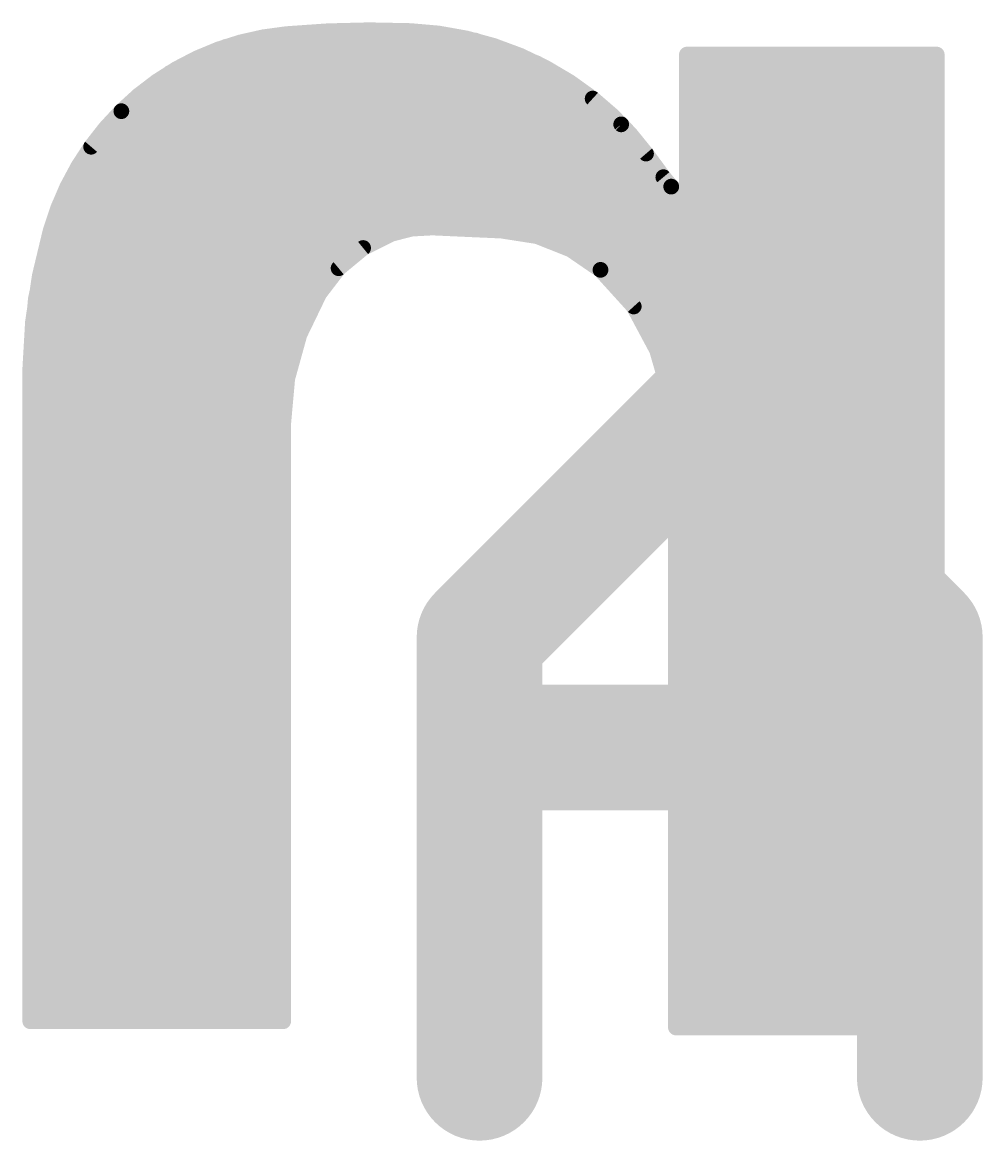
# Model space of a CAD drawing. Extents: x -0.1 to 38.2, y -26.7 to 20.4.
# Drawn here: x 17.015 to 18.568, y 1.27 to 3.077 of the extents above; entities that cross this region are included whole.
import ezdxf

# ---------------------------------------------------------------- set-up
doc = ezdxf.new("R2010")
doc.units = 0
doc.layers.add('21', color=41, linetype='CONTINUOUS')
doc.layers.add('22', color=40, linetype='CONTINUOUS')

msp = doc.modelspace()

# ---------------------------------------------------------------- linework, layer by layer
at = {"layer": '21', "const_width": 0.2032}
for points in [[(17.7546, 2.0834), (18.1105, 2.4393)], [(18.1105, 2.4393), (18.4664, 2.0834)], [(17.7546, 1.3716), (17.7546, 2.0834)], [(18.4664, 2.0834), (18.4664, 1.3716)], [(17.7546, 1.9055), (18.4664, 1.9055)]]:
    msp.add_lwpolyline(points, dxfattribs=at)
at = {"layer": '21', "const_width": 0.1016}
for points in [[(18.1464, 2.4752, 1), (18.0746, 2.4034)], [(18.1464, 2.4034, 1), (18.0746, 2.4752)], [(17.8054, 2.0834, 1), (17.7038, 2.0834)], [(17.7187, 2.1193, 1), (17.7905, 2.0475)], [(18.5172, 2.0834, 1), (18.4156, 2.0834)], [(18.4305, 2.0475, 1), (18.5023, 2.1193)], [(17.7546, 1.9563, 1), (17.7546, 1.8547)], [(18.4664, 1.8547, 1), (18.4664, 1.9563)], [(17.7038, 1.3716, 1), (17.8054, 1.3716)], [(18.4156, 1.3716, 1), (18.5172, 1.3716)]]:
    msp.add_lwpolyline(points, format="xyb", dxfattribs=at)
at = {"layer": '22'}
for points, const_width in [([(17.6428, 3.0632, 0.0335), (17.4422, 3.0582)], 0.0254), ([(17.6437, 3.0695, 1), (17.6419, 3.0569)], 0.0127), ([(17.9375, 2.954, 0.1577), (17.6428, 3.0632)], 0.0254), ([(17.6431, 3.0695, 1), (17.6425, 3.0569)], 0.0127), ([(17.6425, 3.0569, 1), (17.6431, 3.0695)], 0.0127), ([(17.643, 3.0569, 1), (17.6426, 3.0695)], 0.0127), ([(17.4422, 3.0582, 0.1741), (17.1755, 2.9337)], 0.0254), ([(17.3936, 3.0543, 1), (17.3936, 3.0417)], 0.0127), ([(17.442, 3.0645, 1), (17.4424, 3.0519)], 0.0127), ([(17.4416, 3.0645, 1), (17.4428, 3.0519)], 0.0127), ([(17.4435, 3.052, 1), (17.4409, 3.0644)], 0.0127), ([(17.4428, 3.0519, 1), (17.4416, 3.0645)], 0.0127), ([(17.7502, 3.0537, 1), (17.7458, 3.0418)], 0.0127), ([(17.746, 3.0417, 1), (17.746, 3.0543)], 0.0127), ([(17.747, 3.0414, 1), (17.7489, 3.054)], 0.0127), ([(17.3432, 3.0439, 1), (17.3458, 3.0315)], 0.0127), ([(17.3472, 3.0319, 1), (17.3418, 3.0434)], 0.0127), ([(18.0963, 3.0251, 1), (18.0835, 3.0251)], 0.0127), ([(18.0963, 3.0251, 1), (18.0835, 3.0251)], 0.0127), ([(18.0899, 3.0314, 1), (18.0899, 3.0188)], 0.0127), ([(18.0899, 3.0314, 1), (18.0899, 3.0188)], 0.0127), ([(18.5001, 3.0251, 1), (18.4873, 3.0251)], 0.0127), ([(18.5001, 3.0251, 1), (18.4873, 3.0251)], 0.0127), ([(18.4937, 3.0188, 1), (18.4937, 3.0314)], 0.0127), ([(18.4937, 3.0188, 1), (18.4937, 3.0314)], 0.0127), ([(17.3122, 3.029, 1), (17.3122, 3.0163)], 0.0127), ([(17.8157, 3.0163, 1), (17.8157, 3.029)], 0.0127), ([(17.851, 3.0161, 1), (17.8442, 3.0054)], 0.0127), ([(17.8454, 3.0048, 1), (17.8498, 3.0167)], 0.0127), ([(18.0899, 3.029, 1), (18.0899, 3.0163)], 0.0127), ([(18.4937, 3.0163, 1), (18.4937, 3.029)], 0.0127), ([(17.2513, 3.0012, 1), (17.2567, 2.9897)], 0.0127), ([(17.2579, 2.9904, 1), (17.2501, 3.0004)], 0.0127), ([(17.2578, 3.0036, 1), (17.2578, 2.9909)], 0.0127), ([(17.8691, 2.9909, 1), (17.8691, 3.0036)], 0.0127), ([(18.0899, 3.0036, 1), (18.0899, 2.9909)], 0.0127), ([(18.4937, 2.9909, 1), (18.4937, 3.0036)], 0.0127), ([(17.2239, 2.9781, 1), (17.2239, 2.9655)], 0.0127), ([(17.9093, 2.9655, 1), (17.9093, 2.9781)], 0.0127), ([(18.0899, 2.9781, 1), (18.0899, 2.9655)], 0.0127), ([(18.4937, 2.9655, 1), (18.4937, 2.9781)], 0.0127), ([(17.9418, 2.9587, 1), (17.9332, 2.9493)], 0.0127), ([(18.0238, 2.8651, 0.0664), (17.9375, 2.954)], 0.0254), ([(17.9414, 2.959, 1), (17.9336, 2.949)], 0.0127), ([(17.9336, 2.949, 1), (17.9414, 2.959)], 0.0127), ([(17.9341, 2.9486, 1), (17.9409, 2.9594)], 0.0127), ([(17.1755, 2.9337, 0.1281), (17.0612, 2.7407)], 0.0254), ([(17.1803, 2.9296, 1), (17.1707, 2.9378)], 0.0127), ([(17.18, 2.9292, 1), (17.171, 2.9382)], 0.0127), ([(17.1916, 2.9527, 1), (17.1916, 2.9401)], 0.0127), ([(17.9459, 2.9401, 1), (17.9459, 2.9527)], 0.0127), ([(18.0899, 2.9527, 1), (18.0899, 2.9401)], 0.0127), ([(18.4937, 2.9401, 1), (18.4937, 2.9527)], 0.0127), ([(17.1647, 2.9274, 1), (17.1647, 2.9147)], 0.0127), ([(17.1716, 2.9387, 1), (17.1794, 2.9287)], 0.0127), ([(17.171, 2.9382, 1), (17.18, 2.9292)], 0.0127), ([(17.9741, 2.9147, 1), (17.9741, 2.9274)], 0.0127), ([(18.0899, 2.9274, 1), (18.0899, 2.9147)], 0.0127), ([(18.4937, 2.9147, 1), (18.4937, 2.9274)], 0.0127), ([(17.9884, 2.9165, 1), (17.9788, 2.9083)], 0.0127), ([(17.9793, 2.9077, 1), (17.9879, 2.9171)], 0.0127), ([(17.1431, 2.9019, 1), (17.1431, 2.8893)], 0.0127), ([(17.9979, 2.8893, 1), (17.9979, 2.9019)], 0.0127), ([(18.0899, 2.9019, 1), (18.0899, 2.8893)], 0.0127), ([(18.4937, 2.8893, 1), (18.4937, 2.9019)], 0.0127), ([(17.1231, 2.8765, 1), (17.1231, 2.8639)], 0.0127), ([(17.1218, 2.8803, 1), (17.1314, 2.8721)], 0.0127), ([(17.1321, 2.8729, 1), (17.1211, 2.8794)], 0.0127), ([(18.0289, 2.8689, 1), (18.0187, 2.8613)], 0.0127), ([(18.0518, 2.827, 0.0022), (18.0238, 2.8651)], 0.0254), ([(18.0289, 2.8689, 1), (18.0187, 2.8613)], 0.0127), ([(18.0187, 2.8613, 1), (18.0289, 2.8689)], 0.0127), ([(18.019, 2.861, 1), (18.0286, 2.8692)], 0.0127), ([(18.0195, 2.8639, 1), (18.0195, 2.8765)], 0.0127), ([(18.0899, 2.8765, 1), (18.0899, 2.8639)], 0.0127), ([(18.4937, 2.8639, 1), (18.4937, 2.8765)], 0.0127), ([(17.108, 2.8512, 1), (17.108, 2.8385)], 0.0127), ([(18.0387, 2.8385, 1), (18.0387, 2.8512)], 0.0127), ([(18.0899, 2.8512, 1), (18.0899, 2.8385)], 0.0127), ([(18.4937, 2.8385, 1), (18.4937, 2.8512)], 0.0127), ([(18.0567, 2.8311, 1), (18.0469, 2.8229)], 0.0127), ([(18.0518, 2.827, 0.0333), (18.0645, 2.8118)], 0.0254), ([(18.0569, 2.8307, 1), (18.0467, 2.8233)], 0.0127), ([(17.0827, 2.8145, 1), (17.0936, 2.808)], 0.0127), ([(17.0941, 2.809, 1), (17.0822, 2.8135)], 0.0127), ([(17.093, 2.8258, 1), (17.093, 2.8131)], 0.0127), ([(18.0467, 2.8232, 1), (18.0569, 2.8308)], 0.0127), ([(18.0467, 2.8233, 1), (18.0569, 2.8307)], 0.0127), ([(18.0582, 2.8131, 1), (18.0582, 2.8258)], 0.0127), ([(18.0681, 2.817, 1), (18.0609, 2.8066)], 0.0127), ([(18.0645, 2.8118, 0.205), (18.0823, 2.8042)], 0.0254), ([(18.0691, 2.8162, 1), (18.0599, 2.8074)], 0.0127), ([(18.0596, 2.8077, 1), (18.0694, 2.8159)], 0.0127), ([(18.0599, 2.8074, 1), (18.0691, 2.8162)], 0.0127), ([(18.0899, 2.8258, 1), (18.0899, 2.8131)], 0.0127), ([(18.4937, 2.8131, 1), (18.4937, 2.8258)], 0.0127), ([(17.0816, 2.8003, 1), (17.0816, 2.7877)], 0.0127), ([(18.0739, 2.8124, 1), (18.0714, 2.8)], 0.0127), ([(18.069, 2.801, 1), (18.0762, 2.8114)], 0.0127), ([(18.0823, 2.8106, 1), (18.0823, 2.7979)], 0.0127), ([(18.0823, 2.8106, 1), (18.0823, 2.7979)], 0.0127), ([(18.081, 2.798, 1), (18.0836, 2.8104)], 0.0127), ([(18.0823, 2.7979, 1), (18.0823, 2.8105)], 0.0127), ([(18.0835, 2.8042, 1), (18.0963, 2.8042)], 0.0127), ([(18.0835, 2.8042, 1), (18.0963, 2.8042)], 0.0127), ([(18.0899, 2.7979, 1), (18.0899, 2.8106)], 0.0127), ([(18.0899, 2.7979, 1), (18.0899, 2.8106)], 0.0127), ([(18.4937, 2.7877, 1), (18.4937, 2.8003)], 0.0127), ([(17.0719, 2.775, 1), (17.0719, 2.7623)], 0.0127), ([(18.4937, 2.7623, 1), (18.4937, 2.775)], 0.0127), ([(17.0612, 2.7407, 0.0668), (17.0282, 2.5171)], 0.0254), ([(17.0553, 2.743, 1), (17.0671, 2.7384)], 0.0127), ([(17.0551, 2.7425, 1), (17.0673, 2.7389)], 0.0127), ([(17.0674, 2.7394, 1), (17.055, 2.742)], 0.0127), ([(17.0673, 2.7389, 1), (17.0551, 2.7425)], 0.0127), ([(17.0622, 2.7496, 1), (17.0622, 2.7369)], 0.0127), ([(17.6124, 2.7356, 0.1719), (17.4955, 2.6391)], 0.0254), ([(17.6108, 2.7418, 1), (17.614, 2.7294)], 0.0127), ([(17.6784, 2.7457, 0.0992), (17.6124, 2.7356)], 0.0254), ([(17.6102, 2.7416, 1), (17.6146, 2.7296)], 0.0127), ([(17.6152, 2.7299, 1), (17.6096, 2.7413)], 0.0127), ([(17.6146, 2.7296, 1), (17.6102, 2.7416)], 0.0127), ([(17.6446, 2.7503, 1), (17.6452, 2.7376)], 0.0127), ([(17.6421, 2.7369, 1), (17.6421, 2.7496)], 0.0127), ([(17.6465, 2.7378, 1), (17.6433, 2.7501)], 0.0127), ([(17.6787, 2.752, 1), (17.6781, 2.7394)], 0.0127), ([(17.6784, 2.7457, 0.0006), (17.7902, 2.7407)], 0.0254), ([(17.6787, 2.752, 1), (17.6781, 2.7394)], 0.0127), ([(17.6787, 2.7394, 1), (17.6781, 2.752)], 0.0127), ([(17.6781, 2.7394, 1), (17.6787, 2.752)], 0.0127), ([(17.7343, 2.7496, 1), (17.7343, 2.7369)], 0.0127), ([(17.7912, 2.747, 1), (17.7892, 2.7344)], 0.0127), ([(17.9502, 2.6772, 0.1688), (17.7902, 2.7407)], 0.0254), ([(17.7905, 2.747, 1), (17.7899, 2.7344)], 0.0127), ([(17.7899, 2.7344, 1), (17.7905, 2.747)], 0.0127), ([(17.7899, 2.7344, 1), (17.7905, 2.747)], 0.0127), ([(18.4937, 2.7369, 1), (18.4937, 2.7496)], 0.0127), ([(17.0562, 2.7241, 1), (17.0562, 2.7115)], 0.0127), ([(17.5767, 2.7115, 1), (17.5767, 2.7241)], 0.0127), ([(17.8502, 2.7376, 1), (17.8455, 2.7258)], 0.0127), ([(17.8469, 2.7254, 1), (17.8488, 2.738)], 0.0127), ([(17.8829, 2.7241, 1), (17.8829, 2.7115)], 0.0127), ([(18.4937, 2.7115, 1), (18.4937, 2.7241)], 0.0127), ([(17.5636, 2.7183, 1), (17.5692, 2.707)], 0.0127), ([(17.5704, 2.7077, 1), (17.5624, 2.7175)], 0.0127), ([(17.9057, 2.7154, 1), (17.8985, 2.7049)], 0.0127), ([(17.8997, 2.7043, 1), (17.9044, 2.7161)], 0.0127), ([(17.0507, 2.6987, 1), (17.0507, 2.6861)], 0.0127), ([(17.5419, 2.6861, 1), (17.5419, 2.6987)], 0.0127), ([(17.928, 2.6987, 1), (17.928, 2.6861)], 0.0127), ([(18.4937, 2.6861, 1), (18.4937, 2.6987)], 0.0127), ([(17.0452, 2.6734, 1), (17.0452, 2.6607)], 0.0127), ([(17.5169, 2.6607, 1), (17.5169, 2.6734)], 0.0127), ([(17.5227, 2.6848, 1), (17.5308, 2.675)], 0.0127), ([(17.5318, 2.676, 1), (17.5217, 2.6838)], 0.0127), ([(17.9549, 2.6815, 1), (17.9455, 2.6729)], 0.0127), ([(18.0416, 2.5476, 0.1229), (17.9502, 2.6772)], 0.0254), ([(17.9543, 2.682, 1), (17.9461, 2.6724)], 0.0127), ([(17.9461, 2.6724, 1), (17.9543, 2.682)], 0.0127), ([(17.9466, 2.672, 1), (17.9538, 2.6824)], 0.0127), ([(17.9594, 2.6734, 1), (17.9594, 2.6607)], 0.0127), ([(18.4937, 2.6607, 1), (18.4937, 2.6734)], 0.0127), ([(17.0436, 2.6295, 1), (17.0309, 2.6305)], 0.0127), ([(17.0397, 2.6479, 1), (17.0397, 2.6353)], 0.0127), ([(17.4955, 2.6391, 0.136), (17.4371, 2.4282)], 0.0254), ([(17.4905, 2.643, 1), (17.5005, 2.6352)], 0.0127), ([(17.4901, 2.6424, 1), (17.5009, 2.6358)], 0.0127), ([(17.5012, 2.6363, 1), (17.4898, 2.6419)], 0.0127), ([(17.5009, 2.6358, 1), (17.4901, 2.6424)], 0.0127), ([(17.4974, 2.6353, 1), (17.4974, 2.6479)], 0.0127), ([(17.9825, 2.6479, 1), (17.9825, 2.6353)], 0.0127), ([(18.4937, 2.6353, 1), (18.4937, 2.6479)], 0.0127), ([(17.0361, 2.6225, 1), (17.0361, 2.6099)], 0.0127), ([(17.031, 2.6313, 1), (17.0434, 2.6287)], 0.0127), ([(17.4844, 2.6099, 1), (17.4844, 2.6225)], 0.0127), ([(18.0095, 2.621, 1), (17.9983, 2.615)], 0.0127), ([(18.0048, 2.6225, 1), (18.0048, 2.6099)], 0.0127), ([(17.9992, 2.6138, 1), (18.0086, 2.6223)], 0.0127), ([(18.4937, 2.6099, 1), (18.4937, 2.6225)], 0.0127), ([(17.0341, 2.5972, 1), (17.0341, 2.5845)], 0.0127), ([(17.4721, 2.5845, 1), (17.4721, 2.5972)], 0.0127), ([(18.0184, 2.5972, 1), (18.0184, 2.5845)], 0.0127), ([(18.4937, 2.5845, 1), (18.4937, 2.5972)], 0.0127), ([(17.4695, 2.571, 1), (17.4573, 2.5744)], 0.0127), ([(17.0321, 2.5717, 1), (17.0321, 2.5591)], 0.0127), ([(17.4577, 2.5755, 1), (17.4691, 2.5699)], 0.0127), ([(17.4614, 2.5591, 1), (17.4614, 2.5717)], 0.0127), ([(18.0321, 2.5717, 1), (18.0321, 2.5591)], 0.0127), ([(18.4937, 2.5591, 1), (18.4937, 2.5717)], 0.0127), ([(17.03, 2.5463, 1), (17.03, 2.5337)], 0.0127), ([(17.4543, 2.5337, 1), (17.4543, 2.5463)], 0.0127), ([(18.0477, 2.5494, 1), (18.0355, 2.5458)], 0.0127), ([(18.0721, 2.3901, 0.0895), (18.0416, 2.5476)], 0.0254), ([(18.0475, 2.5499, 1), (18.0357, 2.5453)], 0.0127), ([(18.0357, 2.5453, 1), (18.0475, 2.5499)], 0.0127), ([(18.036, 2.5446, 1), (18.0472, 2.5506)], 0.0127), ([(18.0438, 2.5463, 1), (18.0438, 2.5337)], 0.0127), ([(18.4937, 2.5337, 1), (18.4937, 2.5463)], 0.0127), ([(17.0346, 2.5171, 1), (17.0219, 2.5171)], 0.0127), ([(17.0346, 2.5171, 1), (17.0219, 2.5171)], 0.0127), ([(17.0282, 2.521, 1), (17.0282, 2.5083)], 0.0127), ([(17.0219, 2.5176, 1), (17.0345, 2.5166)], 0.0127), ([(17.0219, 2.5172, 1), (17.0345, 2.517)], 0.0127), ([(17.45, 2.5011, 1), (17.4374, 2.5022)], 0.0127), ([(17.4473, 2.5083, 1), (17.4473, 2.521)], 0.0127), ([(18.0511, 2.521, 1), (18.0511, 2.5083)], 0.0127), ([(18.4937, 2.5083, 1), (18.4937, 2.521)], 0.0127), ([(17.0282, 2.4956, 1), (17.0282, 2.4829)], 0.0127), ([(17.4376, 2.5033, 1), (17.4498, 2.4999)], 0.0127), ([(17.4426, 2.4829, 1), (17.4426, 2.4956)], 0.0127), ([(18.0584, 2.4956, 1), (18.0584, 2.4829)], 0.0127), ([(18.4937, 2.4829, 1), (18.4937, 2.4956)], 0.0127), ([(17.0282, 2.4701, 1), (17.0282, 2.4575)], 0.0127), ([(17.4403, 2.4575, 1), (17.4403, 2.4701)], 0.0127), ([(18.0702, 2.4709, 1), (18.0576, 2.4696)], 0.0127), ([(18.0578, 2.4685, 1), (18.07, 2.472)], 0.0127), ([(18.0646, 2.4701, 1), (18.0646, 2.4575)], 0.0127), ([(18.4937, 2.4575, 1), (18.4937, 2.4701)], 0.0127), ([(17.0282, 2.4447, 1), (17.0282, 2.4321)], 0.0127), ([(17.4435, 2.4282, 1), (17.4307, 2.4282)], 0.0127), ([(17.4435, 2.4282, 1), (17.4307, 2.4282)], 0.0127), ([(17.438, 2.4321, 1), (17.438, 2.4447)], 0.0127), ([(18.0672, 2.4447, 1), (18.0672, 2.4321)], 0.0127), ([(18.4937, 2.4321, 1), (18.4937, 2.4447)], 0.0127), ([(17.0282, 2.4194, 1), (17.0282, 2.4067)], 0.0127), ([(17.4308, 2.4288, 1), (17.4434, 2.4276)], 0.0127), ([(17.4308, 2.4282, 1), (17.4434, 2.4282)], 0.0127), ([(17.4371, 2.4067, 1), (17.4371, 2.4194)], 0.0127), ([(18.0698, 2.4194, 1), (18.0698, 2.4067)], 0.0127), ([(18.4937, 2.4067, 1), (18.4937, 2.4194)], 0.0127), ([(17.0282, 2.3939, 1), (17.0282, 2.3813)], 0.0127), ([(17.4371, 2.3813, 1), (17.4371, 2.3939)], 0.0127), ([(18.0721, 2.3216, 0.0064), (18.0721, 2.3901)], 0.0254), ([(18.0784, 2.3902, 1), (18.0658, 2.39)], 0.0127), ([(18.0721, 2.3939, 1), (18.0721, 2.3813)], 0.0127), ([(18.0658, 2.3895, 1), (18.0784, 2.3907)], 0.0127), ([(18.0658, 2.39, 1), (18.0784, 2.3902)], 0.0127), ([(18.0785, 2.3901, 1), (18.0658, 2.3901)], 0.0127), ([(18.4937, 2.3813, 1), (18.4937, 2.3939)], 0.0127), ([(17.0282, 2.3685, 1), (17.0282, 2.3559)], 0.0127), ([(17.4371, 2.3559, 1), (17.4371, 2.3685)], 0.0127), ([(18.0721, 2.3685, 1), (18.0721, 2.3559)], 0.0127), ([(18.4937, 2.3559, 1), (18.4937, 2.3685)], 0.0127), ([(17.0282, 2.3432, 1), (17.0282, 2.3305)], 0.0127), ([(17.4371, 2.3305, 1), (17.4371, 2.3432)], 0.0127), ([(18.0721, 2.3432, 1), (18.0721, 2.3305)], 0.0127), ([(18.4937, 2.3305, 1), (18.4937, 2.3432)], 0.0127), ([(18.0785, 2.3216, 1), (18.0658, 2.3216)], 0.0127), ([(17.0282, 2.3177, 1), (17.0282, 2.3051)], 0.0127), ([(17.4371, 2.3051, 1), (17.4371, 2.3177)], 0.0127), ([(18.0658, 2.3217, 1), (18.0784, 2.3215)], 0.0127), ([(18.0721, 2.3177, 1), (18.0721, 2.3051)], 0.0127), ([(18.4937, 2.3051, 1), (18.4937, 2.3177)], 0.0127), ([(17.0282, 2.2923, 1), (17.0282, 2.2797)], 0.0127), ([(17.4371, 2.2797, 1), (17.4371, 2.2923)], 0.0127), ([(18.0721, 2.2923, 1), (18.0721, 2.2797)], 0.0127), ([(18.4937, 2.2797, 1), (18.4937, 2.2923)], 0.0127), ([(17.0282, 2.267, 1), (17.0282, 2.2543)], 0.0127), ([(17.4371, 2.2543, 1), (17.4371, 2.267)], 0.0127), ([(18.0721, 2.267, 1), (18.0721, 2.2543)], 0.0127), ([(18.4937, 2.2543, 1), (18.4937, 2.267)], 0.0127), ([(17.0282, 2.2416, 1), (17.0282, 2.2289)], 0.0127), ([(17.4371, 2.2289, 1), (17.4371, 2.2416)], 0.0127), ([(18.0721, 2.2416, 1), (18.0721, 2.2289)], 0.0127), ([(18.4937, 2.2289, 1), (18.4937, 2.2416)], 0.0127), ([(17.0282, 2.2161, 1), (17.0282, 2.2035)], 0.0127), ([(17.4371, 2.2035, 1), (17.4371, 2.2161)], 0.0127), ([(18.0721, 2.2161, 1), (18.0721, 2.2035)], 0.0127), ([(18.4937, 2.2035, 1), (18.4937, 2.2161)], 0.0127), ([(17.0282, 2.1907, 1), (17.0282, 2.1781)], 0.0127), ([(17.4371, 2.1781, 1), (17.4371, 2.1907)], 0.0127), ([(18.0721, 2.1907, 1), (18.0721, 2.1781)], 0.0127), ([(18.4937, 2.1781, 1), (18.4937, 2.1907)], 0.0127), ([(17.0282, 2.1654, 1), (17.0282, 2.1527)], 0.0127), ([(17.4371, 2.1527, 1), (17.4371, 2.1654)], 0.0127), ([(18.0721, 2.1654, 1), (18.0721, 2.1527)], 0.0127), ([(18.4937, 2.1527, 1), (18.4937, 2.1654)], 0.0127), ([(17.0282, 2.1399, 1), (17.0282, 2.1273)], 0.0127), ([(17.4371, 2.1273, 1), (17.4371, 2.1399)], 0.0127), ([(18.0721, 2.1399, 1), (18.0721, 2.1273)], 0.0127), ([(18.4937, 2.1273, 1), (18.4937, 2.1399)], 0.0127), ([(17.0282, 2.1145, 1), (17.0282, 2.1019)], 0.0127), ([(17.4371, 2.1019, 1), (17.4371, 2.1145)], 0.0127), ([(18.0721, 2.1145, 1), (18.0721, 2.1019)], 0.0127), ([(18.4937, 2.1019, 1), (18.4937, 2.1145)], 0.0127), ([(17.0282, 2.0892, 1), (17.0282, 2.0765)], 0.0127), ([(17.4371, 2.0765, 1), (17.4371, 2.0892)], 0.0127), ([(18.0721, 2.0892, 1), (18.0721, 2.0765)], 0.0127), ([(18.4937, 2.0765, 1), (18.4937, 2.0892)], 0.0127), ([(17.0282, 2.0637, 1), (17.0282, 2.0511)], 0.0127), ([(17.4371, 2.0511, 1), (17.4371, 2.0637)], 0.0127), ([(18.0721, 2.0637, 1), (18.0721, 2.0511)], 0.0127), ([(18.4937, 2.0511, 1), (18.4937, 2.0637)], 0.0127), ([(17.0282, 2.0383, 1), (17.0282, 2.0257)], 0.0127), ([(17.4371, 2.0257, 1), (17.4371, 2.0383)], 0.0127), ([(18.0721, 2.0383, 1), (18.0721, 2.0257)], 0.0127), ([(18.4937, 2.0257, 1), (18.4937, 2.0383)], 0.0127), ([(17.0282, 2.013, 1), (17.0282, 2.0003)], 0.0127), ([(17.4371, 2.0003, 1), (17.4371, 2.013)], 0.0127), ([(18.0721, 2.013, 1), (18.0721, 2.0003)], 0.0127), ([(18.4937, 2.0003, 1), (18.4937, 2.013)], 0.0127), ([(17.0282, 1.9876, 1), (17.0282, 1.9748)], 0.0127), ([(17.4371, 1.9748, 1), (17.4371, 1.9876)], 0.0127), ([(18.0721, 1.9876, 1), (18.0721, 1.9748)], 0.0127), ([(18.4937, 1.9748, 1), (18.4937, 1.9876)], 0.0127), ([(17.0282, 1.9622, 1), (17.0282, 1.9494)], 0.0127), ([(17.4371, 1.9494, 1), (17.4371, 1.9622)], 0.0127), ([(18.0721, 1.9622, 1), (18.0721, 1.9494)], 0.0127), ([(18.4937, 1.9494, 1), (18.4937, 1.9622)], 0.0127), ([(17.0282, 1.9368, 1), (17.0282, 1.9241)], 0.0127), ([(17.4371, 1.9241, 1), (17.4371, 1.9368)], 0.0127), ([(18.0721, 1.9368, 1), (18.0721, 1.9241)], 0.0127), ([(18.4937, 1.9241, 1), (18.4937, 1.9368)], 0.0127), ([(17.0282, 1.9114, 1), (17.0282, 1.8986)], 0.0127), ([(17.4371, 1.8986, 1), (17.4371, 1.9114)], 0.0127), ([(18.0721, 1.9114, 1), (18.0721, 1.8986)], 0.0127), ([(18.4937, 1.8986, 1), (18.4937, 1.9114)], 0.0127), ([(17.0282, 1.886, 1), (17.0282, 1.8733)], 0.0127), ([(17.4371, 1.8733, 1), (17.4371, 1.886)], 0.0127), ([(18.0721, 1.886, 1), (18.0721, 1.8733)], 0.0127), ([(18.4937, 1.8733, 1), (18.4937, 1.886)], 0.0127), ([(17.0282, 1.8606, 1), (17.0282, 1.8478)], 0.0127), ([(17.4371, 1.8478, 1), (17.4371, 1.8606)], 0.0127), ([(18.0721, 1.8606, 1), (18.0721, 1.8478)], 0.0127), ([(18.4937, 1.8478, 1), (18.4937, 1.8606)], 0.0127), ([(17.0282, 1.8352, 1), (17.0282, 1.8224)], 0.0127), ([(17.4371, 1.8224, 1), (17.4371, 1.8352)], 0.0127), ([(18.0721, 1.8352, 1), (18.0721, 1.8224)], 0.0127), ([(18.4937, 1.8224, 1), (18.4937, 1.8352)], 0.0127), ([(17.0282, 1.8098, 1), (17.0282, 1.7971)], 0.0127), ([(17.4371, 1.7971, 1), (17.4371, 1.8098)], 0.0127), ([(18.0721, 1.8098, 1), (18.0721, 1.7971)], 0.0127), ([(18.4937, 1.7971, 1), (18.4937, 1.8098)], 0.0127), ([(17.0282, 1.7844, 1), (17.0282, 1.7716)], 0.0127), ([(17.4371, 1.7716, 1), (17.4371, 1.7844)], 0.0127), ([(18.0721, 1.7844, 1), (18.0721, 1.7716)], 0.0127), ([(18.4937, 1.7716, 1), (18.4937, 1.7844)], 0.0127), ([(17.0282, 1.759, 1), (17.0282, 1.7463)], 0.0127), ([(17.4371, 1.7463, 1), (17.4371, 1.759)], 0.0127), ([(18.0721, 1.759, 1), (18.0721, 1.7463)], 0.0127), ([(18.4937, 1.7463, 1), (18.4937, 1.759)], 0.0127), ([(17.0282, 1.7336, 1), (17.0282, 1.7208)], 0.0127), ([(17.4371, 1.7208, 1), (17.4371, 1.7336)], 0.0127), ([(18.0721, 1.7336, 1), (18.0721, 1.7208)], 0.0127), ([(18.4937, 1.7208, 1), (18.4937, 1.7336)], 0.0127), ([(17.0282, 1.7082, 1), (17.0282, 1.6954)], 0.0127), ([(17.4371, 1.6954, 1), (17.4371, 1.7082)], 0.0127), ([(18.0721, 1.7082, 1), (18.0721, 1.6954)], 0.0127), ([(18.4937, 1.6954, 1), (18.4937, 1.7082)], 0.0127), ([(17.0282, 1.6828, 1), (17.0282, 1.6701)], 0.0127), ([(17.4371, 1.6701, 1), (17.4371, 1.6828)], 0.0127), ([(18.0721, 1.6828, 1), (18.0721, 1.6701)], 0.0127), ([(18.4937, 1.6701, 1), (18.4937, 1.6828)], 0.0127), ([(17.0282, 1.6574, 1), (17.0282, 1.6446)], 0.0127), ([(17.4371, 1.6446, 1), (17.4371, 1.6574)], 0.0127), ([(18.0721, 1.6574, 1), (18.0721, 1.6446)], 0.0127), ([(18.4937, 1.6446, 1), (18.4937, 1.6574)], 0.0127), ([(17.0282, 1.632, 1), (17.0282, 1.6193)], 0.0127), ([(17.4371, 1.6193, 1), (17.4371, 1.632)], 0.0127), ([(18.0721, 1.632, 1), (18.0721, 1.6193)], 0.0127), ([(18.4937, 1.6193, 1), (18.4937, 1.632)], 0.0127), ([(17.0282, 1.6066, 1), (17.0282, 1.5938)], 0.0127), ([(17.4371, 1.5938, 1), (17.4371, 1.6066)], 0.0127), ([(18.0721, 1.6066, 1), (18.0721, 1.5938)], 0.0127), ([(18.4937, 1.5938, 1), (18.4937, 1.6066)], 0.0127), ([(17.0282, 1.5812, 1), (17.0282, 1.5684)], 0.0127), ([(17.4371, 1.5684, 1), (17.4371, 1.5812)], 0.0127), ([(18.0721, 1.5812, 1), (18.0721, 1.5684)], 0.0127), ([(18.4937, 1.5684, 1), (18.4937, 1.5812)], 0.0127), ([(17.0282, 1.5558, 1), (17.0282, 1.5431)], 0.0127), ([(17.4371, 1.5431, 1), (17.4371, 1.5558)], 0.0127), ([(18.0721, 1.5558, 1), (18.0721, 1.5431)], 0.0127), ([(18.4937, 1.5431, 1), (18.4937, 1.5558)], 0.0127), ([(17.0282, 1.5304, 1), (17.0282, 1.5176)], 0.0127), ([(17.4371, 1.5176, 1), (17.4371, 1.5304)], 0.0127), ([(18.0721, 1.5304, 1), (18.0721, 1.5176)], 0.0127), ([(18.4937, 1.5176, 1), (18.4937, 1.5304)], 0.0127), ([(17.0282, 1.505, 1), (17.0282, 1.4923)], 0.0127), ([(17.4371, 1.4923, 1), (17.4371, 1.505)], 0.0127), ([(18.0721, 1.505, 1), (18.0721, 1.4923)], 0.0127), ([(18.4937, 1.4923, 1), (18.4937, 1.505)], 0.0127), ([(17.0282, 1.4796, 1), (17.0282, 1.4668)], 0.0127), ([(17.4371, 1.4668, 1), (17.4371, 1.4796)], 0.0127), ([(18.0721, 1.4796, 1), (18.0721, 1.4668)], 0.0127), ([(18.4937, 1.4668, 1), (18.4937, 1.4796)], 0.0127), ([(17.0282, 1.4694, 1), (17.0282, 1.4567)], 0.0127), ([(17.0282, 1.4694, 1), (17.0282, 1.4567)], 0.0127), ([(17.0219, 1.463, 1), (17.0346, 1.463)], 0.0127), ([(17.0219, 1.463, 1), (17.0346, 1.463)], 0.0127), ([(17.4307, 1.463, 1), (17.4435, 1.463)], 0.0127), ([(17.4307, 1.463, 1), (17.4435, 1.463)], 0.0127), ([(17.4371, 1.4567, 1), (17.4371, 1.4694)], 0.0127), ([(17.4371, 1.4567, 1), (17.4371, 1.4694)], 0.0127), ([(18.0721, 1.4593, 1), (18.0721, 1.4466)], 0.0127), ([(18.0721, 1.4593, 1), (18.0721, 1.4466)], 0.0127), ([(18.4937, 1.4466, 1), (18.4937, 1.4593)], 0.0127), ([(18.4937, 1.4466, 1), (18.4937, 1.4593)], 0.0127), ([(18.0658, 1.4529, 1), (18.0785, 1.4529)], 0.0127), ([(18.0658, 1.4529, 1), (18.0785, 1.4529)], 0.0127), ([(18.4873, 1.4529, 1), (18.5001, 1.4529)], 0.0127), ([(18.4873, 1.4529, 1), (18.5001, 1.4529)], 0.0127)]:
    msp.add_lwpolyline(points, format="xyb", dxfattribs=dict(at, const_width=const_width))
at = {"layer": '22', "const_width": 0.0254}
for points in [[(17.6428, 3.0632), (17.4422, 3.0582)], [(17.748, 3.0477), (17.6428, 3.0632)], [(17.4422, 3.0582), (17.3445, 3.0377)], [(17.3936, 3.048), (17.746, 3.048)], [(17.8476, 3.0108), (17.748, 3.0477)], [(17.3445, 3.0377), (17.254, 2.9954)], [(18.4937, 3.0251), (18.0899, 3.0251)], [(18.0899, 3.0251), (18.0899, 2.8042)], [(18.4937, 3.0251), (18.0899, 3.0251)], [(18.0899, 3.0251), (18.0899, 2.8042)], [(18.4937, 1.4529), (18.4937, 3.0251)], [(18.4937, 1.4529), (18.4937, 3.0251)], [(17.3122, 3.0226), (17.8157, 3.0226)], [(17.9375, 2.954), (17.8476, 3.0108)], [(18.0899, 3.0226), (18.4937, 3.0226)], [(17.254, 2.9954), (17.1755, 2.9337)], [(17.2578, 2.9972), (17.8691, 2.9972)], [(18.0899, 2.9972), (18.4937, 2.9972)], [(17.2239, 2.9718), (17.9093, 2.9718)], [(18.0899, 2.9718), (18.4937, 2.9718)], [(17.9836, 2.9124), (17.9375, 2.954)], [(17.1755, 2.9337), (17.1266, 2.8762)], [(17.1916, 2.9464), (17.9459, 2.9464)], [(18.0899, 2.9464), (18.4937, 2.9464)], [(17.1647, 2.921), (17.9741, 2.921)], [(18.0899, 2.921), (18.4937, 2.921)], [(18.0238, 2.8651), (17.9836, 2.9124)], [(17.1431, 2.8956), (17.9979, 2.8956)], [(18.0899, 2.8956), (18.4937, 2.8956)], [(17.1266, 2.8762), (17.0881, 2.8112)], [(17.1231, 2.8702), (18.0195, 2.8702)], [(18.0518, 2.827), (18.0238, 2.8651)], [(18.0899, 2.8702), (18.4937, 2.8702)], [(17.108, 2.8448), (18.0387, 2.8448)], [(18.0899, 2.8448), (18.4937, 2.8448)], [(18.0645, 2.8118), (18.0518, 2.827)], [(17.0881, 2.8112), (17.0612, 2.7407)], [(17.093, 2.8194), (18.0582, 2.8194)], [(18.0726, 2.8062), (18.0645, 2.8118)], [(18.0899, 2.8194), (18.4937, 2.8194)], [(17.0816, 2.794), (18.4937, 2.794)], [(18.0823, 2.8042), (18.0726, 2.8062)], [(18.0899, 2.8042), (18.0823, 2.8042)], [(18.0899, 2.8042), (18.0823, 2.8042)], [(17.0719, 2.7686), (18.4937, 2.7686)], [(17.0612, 2.7407), (17.0372, 2.63)], [(17.0622, 2.7432), (17.6421, 2.7432)], [(17.5664, 2.7126), (17.6124, 2.7356)], [(17.6124, 2.7356), (17.6449, 2.7439)], [(17.6449, 2.7439), (17.6784, 2.7457)], [(17.6784, 2.7457), (17.7902, 2.7407)], [(17.7343, 2.7432), (18.4937, 2.7432)], [(17.7902, 2.7407), (17.8478, 2.7317)], [(17.0562, 2.7178), (17.5767, 2.7178)], [(17.8478, 2.7317), (17.9021, 2.7102)], [(17.8829, 2.7178), (18.4937, 2.7178)], [(17.5268, 2.6799), (17.5664, 2.7126)], [(17.9021, 2.7102), (17.9502, 2.6772)], [(17.0507, 2.6924), (17.5419, 2.6924)], [(17.928, 2.6924), (18.4937, 2.6924)], [(17.0452, 2.667), (17.5169, 2.667)], [(17.4955, 2.6391), (17.5268, 2.6799)], [(17.9502, 2.6772), (18.0039, 2.618)], [(17.9594, 2.667), (18.4937, 2.667)], [(17.0372, 2.63), (17.0282, 2.5171)], [(17.0397, 2.6416), (17.4974, 2.6416)], [(17.4634, 2.5727), (17.4955, 2.6391)], [(17.9825, 2.6416), (18.4937, 2.6416)], [(17.0361, 2.6162), (17.4844, 2.6162)], [(18.0039, 2.618), (18.0416, 2.5476)], [(18.0048, 2.6162), (18.4937, 2.6162)], [(17.0341, 2.5908), (17.4721, 2.5908)], [(18.0184, 2.5908), (18.4937, 2.5908)], [(17.4437, 2.5016), (17.4634, 2.5727)], [(17.0321, 2.5654), (17.4614, 2.5654)], [(18.0321, 2.5654), (18.4937, 2.5654)], [(17.03, 2.54), (17.4543, 2.54)], [(18.0416, 2.5476), (18.0639, 2.4702)], [(18.0438, 2.54), (18.4937, 2.54)], [(17.0282, 2.5171), (17.0282, 1.463)], [(17.0282, 2.5171), (17.0282, 1.463)], [(17.0282, 2.5146), (17.4473, 2.5146)], [(17.4371, 2.4282), (17.4437, 2.5016)], [(18.0511, 2.5146), (18.4937, 2.5146)], [(17.0282, 2.4892), (17.4426, 2.4892)], [(18.0584, 2.4892), (18.4937, 2.4892)], [(17.0282, 2.4638), (17.4403, 2.4638)], [(18.0639, 2.4702), (18.0721, 2.3901)], [(18.0646, 2.4638), (18.4937, 2.4638)], [(17.0282, 2.4384), (17.438, 2.4384)], [(17.4371, 1.463), (17.4371, 2.4282)], [(17.4371, 1.463), (17.4371, 2.4282)], [(18.0672, 2.4384), (18.4937, 2.4384)], [(17.0282, 2.413), (17.4371, 2.413)], [(18.0698, 2.413), (18.4937, 2.413)], [(17.0282, 2.3876), (17.4371, 2.3876)], [(18.0721, 2.3901), (18.0721, 1.4529)], [(18.0721, 2.3876), (18.4937, 2.3876)], [(17.0282, 2.3622), (17.4371, 2.3622)], [(18.0721, 2.3622), (18.4937, 2.3622)], [(17.0282, 2.3368), (17.4371, 2.3368)], [(18.0721, 2.3368), (18.4937, 2.3368)], [(18.0721, 2.3216), (18.0721, 1.4529)], [(17.0282, 2.3114), (17.4371, 2.3114)], [(18.0721, 2.3114), (18.4937, 2.3114)], [(17.0282, 2.286), (17.4371, 2.286)], [(18.0721, 2.286), (18.4937, 2.286)], [(17.0282, 2.2606), (17.4371, 2.2606)], [(18.0721, 2.2606), (18.4937, 2.2606)], [(17.0282, 2.2352), (17.4371, 2.2352)], [(18.0721, 2.2352), (18.4937, 2.2352)], [(17.0282, 2.2098), (17.4371, 2.2098)], [(18.0721, 2.2098), (18.4937, 2.2098)], [(17.0282, 2.1844), (17.4371, 2.1844)], [(18.0721, 2.1844), (18.4937, 2.1844)], [(17.0282, 2.159), (17.4371, 2.159)], [(18.0721, 2.159), (18.4937, 2.159)], [(17.0282, 2.1336), (17.4371, 2.1336)], [(18.0721, 2.1336), (18.4937, 2.1336)], [(17.0282, 2.1082), (17.4371, 2.1082)], [(18.0721, 2.1082), (18.4937, 2.1082)], [(17.0282, 2.0828), (17.4371, 2.0828)], [(18.0721, 2.0828), (18.4937, 2.0828)], [(17.0282, 2.0574), (17.4371, 2.0574)], [(18.0721, 2.0574), (18.4937, 2.0574)], [(17.0282, 2.032), (17.4371, 2.032)], [(18.0721, 2.032), (18.4937, 2.032)], [(17.0282, 2.0066), (17.4371, 2.0066)], [(18.0721, 2.0066), (18.4937, 2.0066)], [(17.0282, 1.9812), (17.4371, 1.9812)], [(18.0721, 1.9812), (18.4937, 1.9812)], [(17.0282, 1.9558), (17.4371, 1.9558)], [(18.0721, 1.9558), (18.4937, 1.9558)], [(17.0282, 1.9304), (17.4371, 1.9304)], [(18.0721, 1.9304), (18.4937, 1.9304)], [(17.0282, 1.905), (17.4371, 1.905)], [(18.0721, 1.905), (18.4937, 1.905)], [(17.0282, 1.8796), (17.4371, 1.8796)], [(18.0721, 1.8796), (18.4937, 1.8796)], [(17.0282, 1.8542), (17.4371, 1.8542)], [(18.0721, 1.8542), (18.4937, 1.8542)], [(17.0282, 1.8288), (17.4371, 1.8288)], [(18.0721, 1.8288), (18.4937, 1.8288)], [(17.0282, 1.8034), (17.4371, 1.8034)], [(18.0721, 1.8034), (18.4937, 1.8034)], [(17.0282, 1.778), (17.4371, 1.778)], [(18.0721, 1.778), (18.4937, 1.778)], [(17.0282, 1.7526), (17.4371, 1.7526)], [(18.0721, 1.7526), (18.4937, 1.7526)], [(17.0282, 1.7272), (17.4371, 1.7272)], [(18.0721, 1.7272), (18.4937, 1.7272)], [(17.0282, 1.7018), (17.4371, 1.7018)], [(18.0721, 1.7018), (18.4937, 1.7018)], [(17.0282, 1.6764), (17.4371, 1.6764)], [(18.0721, 1.6764), (18.4937, 1.6764)], [(17.0282, 1.651), (17.4371, 1.651)], [(18.0721, 1.651), (18.4937, 1.651)], [(17.0282, 1.6256), (17.4371, 1.6256)], [(18.0721, 1.6256), (18.4937, 1.6256)], [(17.0282, 1.6002), (17.4371, 1.6002)], [(18.0721, 1.6002), (18.4937, 1.6002)], [(17.0282, 1.5748), (17.4371, 1.5748)], [(18.0721, 1.5748), (18.4937, 1.5748)], [(17.0282, 1.5494), (17.4371, 1.5494)], [(18.0721, 1.5494), (18.4937, 1.5494)], [(17.0282, 1.524), (17.4371, 1.524)], [(18.0721, 1.524), (18.4937, 1.524)], [(17.0282, 1.4986), (17.4371, 1.4986)], [(18.0721, 1.4986), (18.4937, 1.4986)], [(17.0282, 1.4732), (17.4371, 1.4732)], [(18.0721, 1.4732), (18.4937, 1.4732)], [(17.0282, 1.463), (17.4371, 1.463)], [(17.0282, 1.463), (17.4371, 1.463)], [(18.0721, 1.4529), (18.4937, 1.4529)], [(18.0721, 1.4529), (18.4937, 1.4529)]]:
    msp.add_lwpolyline(points, dxfattribs=at)

doc.saveas('drawing.dxf')
